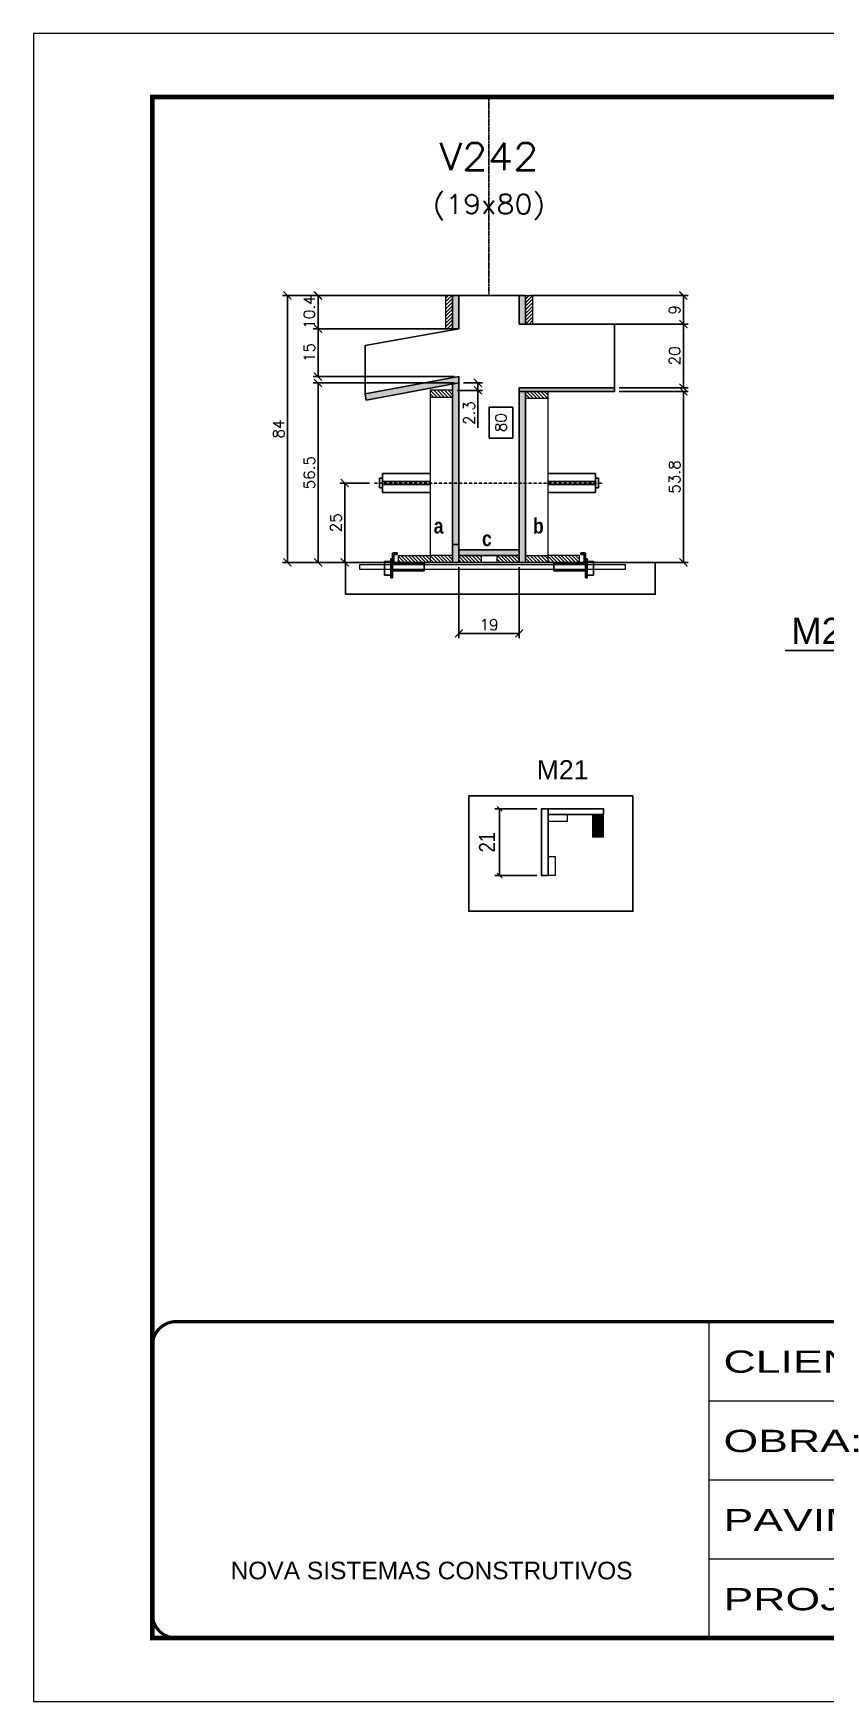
# Model space of a CAD drawing. Extents: x 137137 to 143418, y 10464 to 34486.
# Drawn here: x 137137 to 137636, y 27693 to 28743 of the extents above; entities that cross this region are included whole.
import ezdxf
from ezdxf.enums import TextEntityAlignment as Align

# ---------------------------------------------------------------- set-up
doc = ezdxf.new("R2010")
doc.units = 0
for name, pattern in [('CONTINUO', [0]), ('DASHED', [0.75, 0.5, -0.25]), ('HIDDEN', [0.375, 0.25, -0.125])]:
    doc.linetypes.add(name, pattern=pattern)
for name, color, linetype in [('5', 5, 'Continuous'), ('barrote', 251, 'Continuous'), ('COTA', 241, 'Continuous'), ('Cota Seção (2x)', 4, 'Continuous'), ('detalhes', 4, 'Continuous'), ('NOMENCLATURA', 7, 'Continuous'), ('Painéis', 200, 'Continuous'), ('presilha', 1, 'Continuous'), ('TENSOR', 3, 'Continuous'), ('Texto de Titulo', 7, 'Continuous'), ('Texto Qtd Sarr', 242, 'Continuous')]:
    doc.layers.add(name, color=color, linetype=linetype)
for name, color, linetype, lineweight in [('CONCRETO', 251, 'Continuous', 25), ('Folhas', 255, 'Continuous', 9), ('Hachura', 251, 'Continuous', 9), ('Madeira', 126, 'Continuous', 18), ('Sarr 2.2x7', 40, 'Continuous', 9), ('SARRAFO DE PRESSAO', 251, 'DASHED', 9), ('SCO-___-LAJ', 2, 'Continuous', 0), ('Texto Seção', 7, 'Continuous', 15)]:
    doc.layers.add(name, color=color, linetype=linetype, lineweight=lineweight)
doc.styles.add('ARIAL', font='arial.ttf')
doc.styles.add('COTA TECNICA', font='techl___.ttf', dxfattribs={"height": 10})
doc.styles.add('Romans', font='romans.shx')
doc.styles.get("Standard").update_dxf_attribs({"font": 'arial.ttf'})
doc.styles.add('TECNICA', font='techb___.ttf', dxfattribs={"height": 10})
doc.styles.add('Tecnologia', font='')
doc.styles.get('Tecnologia').set_extended_font_data('Forgotten Futurist')
doc.dimstyles.new('Cota Seção (2x)', dxfattribs={"dimtxt": 7, "dimasz": 5, "dimexe": 3, "dimexo": 3, "dimgap": 2, "dimtad": 3, "dimdec": 1, "dimlfac": 0.5, "dimzin": 12, "dimdsep": 46, "dimtxsty": 'Romans', "dimblk": 'ARCHTICK', "dimcen": 0, "dimclrd": 4, "dimclre": 4, "dimclrt": 1, "dimadec": 1, "dimazin": 3, "dimtfac": 1, "dimtdec": 1, "dimtmove": 0, "dimatfit": 3, "dimldrblk": 'OBLIQUE', "dimfxl": 1, "dimtolj": 1, "dimtzin": 12, "dimarcsym": 0})
doc.dimstyles.new('Cota Seção interna', dxfattribs={"dimtxt": 7, "dimasz": 6, "dimexe": 0.18, "dimexo": 2, "dimgap": -4, "dimtad": 3, "dimdec": 1, "dimlfac": 0.5, "dimzin": 12, "dimdsep": 46, "dimtxsty": 'Romans', "dimblk": 'ARCHTICK', "dimcen": 0.09, "dimse1": 1, "dimse2": 1, "dimsd1": 1, "dimsd2": 1, "dimclrd": 180, "dimclre": 5, "dimclrt": 1, "dimadec": 0, "dimazin": 3, "dimtfac": 1, "dimtdec": 1, "dimtofl": 0, "dimtmove": 0, "dimatfit": 3, "dimldrblk": 'ARCHTICK', "dimfxl": 1, "dimtolj": 1, "dimtzin": 0, "dimarcsym": 0})
doc.dimstyles.new('PAINEL', dxfattribs={"dimtxt": 10, "dimasz": 3, "dimexe": 3, "dimexo": 3, "dimgap": 3, "dimtad": 1, "dimdec": 1, "dimzin": 12, "dimdsep": 46, "dimtxsty": 'COTA TECNICA', "dimblk1": 'OBLIQUE', "dimblk2": 'OBLIQUE', "dimsah": 1, "dimcen": 0.9, "dimclrd": 4, "dimclre": 4, "dimclrt": 240, "dimadec": 1, "dimazin": 3, "dimtfac": 1, "dimtdec": 1, "dimtmove": 0, "dimatfit": 3, "dimfxl": 1, "dimtolj": 1, "dimtzin": 12, "dimarcsym": 0})
pattern_1 = [(315, (160361.9107, 20180.2569), (1.12253202, 1.12253202), [])]
pattern_2 = [(315, (160361.9107, 20106.6569), (1.12253202, 1.12253202), [])]

# ---------------------------------------------------------------- blocks, each defined once
blk = doc.blocks.new('9999999999')
at = {"color": 30, "linetype": 'CONTINUO'}
for p, q in [((98564.6, 34230.2), (98564.6, 34429.4)), ((98564.6, 34379.6), (99584, 34379.6)), ((98564.6, 34329.8), (99488, 34329.8)), ((98564.6, 34280), (99488, 34280))]:
    blk.add_line(p, q, dxfattribs=at)
at = {"color": 30, "linetype": 'CONTINUO', "const_width": 2}
blk.add_lwpolyline([(99584, 34230.2), (99584, 34414.4, 0.414214), (99569, 34429.4), (98229, 34429.4, 0.414214), (98214, 34414.4), (98214, 34245.2, 0.414214), (98229, 34230.2), (99584, 34230.2)], format="xyb", dxfattribs=at)
at = {"layer": 'Folhas'}
blk.add_lwpolyline([(98139, 34190.2), (99624, 34190.2), (99624, 35240.2), (98139, 35240.2)], close=True, dxfattribs=at)
at = {"layer": 'Folhas', "color": 30, "const_width": 3}
blk.add_lwpolyline([(98214, 34230.2), (99584, 34230.2), (99584, 35200.2), (98214, 35200.2)], close=True, dxfattribs=at)
at = {"color": 7, "linetype": 'Continuous', "ltscale": 5, "style": 'ARIAL'}
blk.add_text('NOVA SISTEMAS CONSTRUTIVOS', height=11.059, dxfattribs=at).set_placement((98263.2, 34267.2))
at = {"layer": 'Folhas', "color": 7, "style": 'Tecnologia', "width": 1.5}
for s, p in [('CLIENTE:', (98573.7, 34397.2)), ('OBRA:', (98573.7, 34347.3)), ('PAVIMENTO:', (98573.7, 34297.5)), ('PROJETO:', (98573.7, 34247.7))]:
    blk.add_text(s, height=14, dxfattribs=at).set_placement(p)
blk = doc.blocks.new('titulo1')
at = {"layer": 'Defpoints', "color": 252, "linetype": 'HIDDEN', "ltscale": 2}
blk.add_line((0, 0), (0, 125), dxfattribs=at)
at = {"layer": 'Defpoints', "style": 'Romans', "oblique": 15}
blk.add_attdef('FOLHA', text='', height=10, dxfattribs=at).set_placement((0, 15.6), align=Align.MIDDLE_CENTER)
at = {"layer": 'Texto Qtd Sarr', "color": 3, "style": 'Romans', "oblique": 15}
for tag, height, p in [('TITULO', 17, (0, 71.4)), ('SEÇÃO', 12, (0, 41.5))]:
    blk.add_attdef(tag, text='', height=height, dxfattribs=at).set_placement(p, align=Align.MIDDLE_CENTER)
blk = doc.blocks.new('_ArchTick')
at = {"color": 0, "linetype": 'ByBlock', "const_width": 0.15}
blk.add_lwpolyline([(-0.5, -0.5), (0.5, 0.5)], dxfattribs=at)
blk = doc.blocks.new('*D5847')
at = {"layer": 'COTA', "color": 4, "lineweight": -2, "transparency": 16777216}
for p, q in [((137506.3, 28559.9), (137549.7, 28559.9)), ((137546.7, 28559.9), (137546.7, 28519.9)), ((137506.3, 28519.9), (137549.7, 28519.9))]:
    blk.add_line(p, q, dxfattribs=at)
at = {"layer": 'Defpoints', "color": 0, "transparency": 16777216}
for p in [(137503.3, 28559.9), (137503.3, 28519.9), (137546.7, 28519.9)]:
    blk.add_point(p, dxfattribs=at)
at = {"layer": 'COTA', "color": 4, "lineweight": -2, "transparency": 16777216, "xscale": 5, "yscale": 5, "zscale": 5}
for p, rotation in [((137546.7, 28559.9), 90), ((137546.7, 28519.9), 270)]:
    blk.add_blockref('_ArchTick', p, dxfattribs=dict(at, rotation=rotation))
at = {"layer": 'COTA', "color": 1, "transparency": 16777216, "insert": (137541.2, 28539.9), "char_height": 7, "attachment_point": 5, "rotation": 90, "style": 'Romans'}
blk.add_mtext('\\A1;20', dxfattribs=at)
blk = doc.blocks.new('_Oblique')
at = {"color": 0, "linetype": 'ByBlock', "lineweight": -2}
blk.add_line((-0.5, -0.5), (0.5, 0.5), dxfattribs=at)
blk = doc.blocks.new('*D5848')
at = {"layer": 'COTA', "color": 4, "lineweight": -2, "transparency": 16777216}
for p, q in [((137346.7, 28577.9), (137294.3, 28577.9)), ((137297.3, 28409.9), (137297.3, 28577.9)), ((137368.7, 28409.9), (137294.3, 28409.9))]:
    blk.add_line(p, q, dxfattribs=at)
at = {"layer": 'Defpoints', "color": 0, "transparency": 16777216}
for p in [(137297.3, 28577.9), (137349.7, 28577.9), (137371.7, 28409.9)]:
    blk.add_point(p, dxfattribs=at)
at = {"layer": 'COTA', "color": 4, "lineweight": -2, "transparency": 16777216, "xscale": 5, "yscale": 5, "zscale": 5}
for p, rotation in [((137297.3, 28577.9), 90), ((137297.3, 28409.9), 270)]:
    blk.add_blockref('_ArchTick', p, dxfattribs=dict(at, rotation=rotation))
at = {"layer": 'COTA', "color": 1, "transparency": 16777216, "insert": (137291.8, 28493.9), "char_height": 7, "attachment_point": 5, "rotation": 90, "style": 'Romans'}
blk.add_mtext('\\A1;84', dxfattribs=at)
blk = doc.blocks.new('*D5849')
at = {"layer": 'COTA', "color": 4, "lineweight": -2, "transparency": 16777216}
for p, q in [((137506.3, 28517.5), (137549.7, 28517.5)), ((137546.7, 28409.9), (137546.7, 28517.5)), ((137479.9, 28409.9), (137549.7, 28409.9))]:
    blk.add_line(p, q, dxfattribs=at)
at = {"layer": 'Defpoints', "color": 0, "transparency": 16777216}
for p in [(137503.3, 28517.5), (137546.7, 28517.5), (137476.9, 28409.9)]:
    blk.add_point(p, dxfattribs=at)
at = {"layer": 'COTA', "color": 4, "lineweight": -2, "transparency": 16777216, "xscale": 5, "yscale": 5, "zscale": 5}
for p, rotation in [((137546.7, 28517.5), 90), ((137546.7, 28409.9), 270)]:
    blk.add_blockref('_ArchTick', p, dxfattribs=dict(at, rotation=rotation))
at = {"layer": 'COTA', "color": 1, "transparency": 16777216, "insert": (137541.2, 28463.7), "char_height": 7, "attachment_point": 5, "rotation": 90, "style": 'Romans'}
blk.add_mtext('\\A1;53.8', dxfattribs=at)
blk = doc.blocks.new('*D5850')
at = {"layer": 'Cota Seção (2x)', "color": 180, "lineweight": -2, "transparency": 16777216}
for p, q in [((137439.3, 28507.6), (137424.3, 28507.6)), ((137424.3, 28507.6), (137424.3, 28488.2)), ((137439.3, 28488.2), (137439.3, 28507.6)), ((137424.3, 28488.2), (137439.3, 28488.2))]:
    blk.add_line(p, q, dxfattribs=at)
at = {"layer": 'Defpoints', "color": 0, "transparency": 16777216}
for p in [(137443.3, 28577.9), (137443.3, 28577.9), (137443.3, 28417.9)]:
    blk.add_point(p, dxfattribs=at)
at = {"layer": 'Cota Seção (2x)', "color": 1, "transparency": 16777216, "insert": (137431.8, 28497.9), "char_height": 7, "attachment_point": 5, "rotation": 90, "style": 'Romans'}
blk.add_mtext('\\A1;80', dxfattribs=at)
blk = doc.blocks.new('*D5851')
at = {"layer": 'COTA', "color": 4, "lineweight": -2, "transparency": 16777216}
for p, q in [((137402.3, 28557), (137313.6, 28557)), ((137316.6, 28557), (137316.6, 28526.9)), ((137402.3, 28526.9), (137313.6, 28526.9))]:
    blk.add_line(p, q, dxfattribs=at)
at = {"layer": 'Defpoints', "color": 0, "transparency": 16777216}
for p in [(137405.3, 28557), (137316.6, 28526.9), (137405.3, 28526.9)]:
    blk.add_point(p, dxfattribs=at)
at = {"layer": 'COTA', "color": 4, "lineweight": -2, "transparency": 16777216, "xscale": 5, "yscale": 5, "zscale": 5}
for p, rotation in [((137316.6, 28557), 90), ((137316.6, 28526.9), 270)]:
    blk.add_blockref('_ArchTick', p, dxfattribs=dict(at, rotation=rotation))
at = {"layer": 'COTA', "color": 1, "transparency": 16777216, "insert": (137311.1, 28542), "char_height": 7, "attachment_point": 5, "rotation": 90, "style": 'Romans'}
blk.add_mtext('\\A1;15', dxfattribs=at)
blk = doc.blocks.new('*D5852')
at = {"layer": 'COTA', "color": 4, "lineweight": -2, "transparency": 16777216}
for p, q in [((137402.3, 28522.9), (137313.6, 28522.9)), ((137316.6, 28522.9), (137316.6, 28409.9)), ((137368.7, 28409.9), (137313.6, 28409.9))]:
    blk.add_line(p, q, dxfattribs=at)
at = {"layer": 'Defpoints', "color": 0, "transparency": 16777216}
for p in [(137405.3, 28522.9), (137316.6, 28409.9), (137371.7, 28409.9)]:
    blk.add_point(p, dxfattribs=at)
at = {"layer": 'COTA', "color": 4, "lineweight": -2, "transparency": 16777216, "xscale": 5, "yscale": 5, "zscale": 5}
for p, rotation in [((137316.6, 28522.9), 90), ((137316.6, 28409.9), 270)]:
    blk.add_blockref('_ArchTick', p, dxfattribs=dict(at, rotation=rotation))
at = {"layer": 'COTA', "color": 1, "transparency": 16777216, "insert": (137311.1, 28466.4), "char_height": 7, "attachment_point": 5, "rotation": 90, "style": 'Romans'}
blk.add_mtext('\\A1;56.5', dxfattribs=at)
blk = doc.blocks.new('PRESILHA METÁLICA 1')
at = {"layer": 'presilha'}
for p, q in [((7.5, 10.6), (7.5, 19.9)), ((12, 21), (8.6, 21)), ((9, 11.6), (9, 18.9)), ((12, 19.5), (9.6, 19.5)), ((12, 21), (12, 19.5)), ((0, 13), (6, 13)), ((0, 13), (0, 0)), ((6, 0), (0, 0)), ((6, 15.5), (7.5, 15.5)), ((6, -2.5), (6, 15.5)), ((6, 13), (6, 0)), ((7.5, 15.5), (7.5, -2.5)), ((37.5, 4.1), (7.5, 4.1)), ((37.5, 11), (9.6, 11)), ((37.5, 11), (37.5, 4.1)), ((7.5, -2.5), (6, -2.5))]:
    blk.add_line(p, q, dxfattribs=at)
for centre, radius, start, end in [((8.6, 19.9), 1.14, 90, 180), ((9.6, 18.9), 0.57, 90, 180), ((9.6, 11.6), 0.57, 180, 270)]:
    blk.add_arc(centre, radius, start, end, dxfattribs=at)
blk = doc.blocks.new('*D5853')
at = {"layer": 'COTA', "color": 4, "lineweight": -2, "transparency": 16777216}
for p, q in [((137405.3, 28406.9), (137405.3, 28362.2)), ((137443.3, 28406.9), (137443.3, 28362.2)), ((137405.3, 28365.2), (137443.3, 28365.2))]:
    blk.add_line(p, q, dxfattribs=at)
at = {"layer": 'Defpoints', "color": 0, "transparency": 16777216}
for p in [(137405.3, 28409.9), (137443.3, 28409.9), (137443.3, 28365.2)]:
    blk.add_point(p, dxfattribs=at)
at = {"layer": 'COTA', "color": 4, "lineweight": -2, "transparency": 16777216, "xscale": 5, "yscale": 5, "zscale": 5, "rotation": 180}
blk.add_blockref('_ArchTick', (137405.3, 28365.2), dxfattribs=at)
at = {"layer": 'COTA', "color": 4, "lineweight": -2, "transparency": 16777216, "xscale": 5, "yscale": 5, "zscale": 5}
blk.add_blockref('_ArchTick', (137443.3, 28365.2), dxfattribs=at)
at = {"layer": 'COTA', "color": 1, "transparency": 16777216, "insert": (137424.3, 28370.7), "char_height": 7, "attachment_point": 5, "style": 'Romans'}
blk.add_mtext('\\A1;19', dxfattribs=at)
blk = doc.blocks.new('*D5854')
at = {"layer": 'COTA', "color": 4, "lineweight": -2, "transparency": 16777216}
for p, q in [((137349, 28459.9), (137330.4, 28459.9)), ((137333.4, 28459.9), (137333.4, 28409.9)), ((137349, 28409.9), (137330.4, 28409.9))]:
    blk.add_line(p, q, dxfattribs=at)
at = {"layer": 'Defpoints', "color": 0, "transparency": 16777216}
for p in [(137352, 28459.9), (137333.4, 28409.9), (137352, 28409.9)]:
    blk.add_point(p, dxfattribs=at)
at = {"layer": 'COTA', "color": 4, "lineweight": -2, "transparency": 16777216, "xscale": 5, "yscale": 5, "zscale": 5}
for p, rotation in [((137333.4, 28459.9), 90), ((137333.4, 28409.9), 270)]:
    blk.add_blockref('_ArchTick', p, dxfattribs=dict(at, rotation=rotation))
at = {"layer": 'COTA', "color": 1, "transparency": 16777216, "insert": (137327.9, 28434.9), "char_height": 7, "attachment_point": 5, "rotation": 90, "style": 'Romans'}
blk.add_mtext('\\A1;25', dxfattribs=at)
blk = doc.blocks.new('*D6139')
at = {"layer": 'COTA', "color": 4, "lineweight": -2, "transparency": 16777216}
for p, q in [((137450.3, 28577.9), (137549.7, 28577.9)), ((137546.7, 28577.9), (137546.7, 28559.9)), ((137450.3, 28559.9), (137549.7, 28559.9))]:
    blk.add_line(p, q, dxfattribs=at)
at = {"layer": 'Defpoints', "color": 0, "transparency": 16777216}
for p in [(137447.3, 28577.9), (137447.3, 28559.9), (137546.7, 28559.9)]:
    blk.add_point(p, dxfattribs=at)
at = {"layer": 'COTA', "color": 4, "lineweight": -2, "transparency": 16777216, "xscale": 5, "yscale": 5, "zscale": 5}
for p, rotation in [((137546.7, 28577.9), 90), ((137546.7, 28559.9), 270)]:
    blk.add_blockref('_ArchTick', p, dxfattribs=dict(at, rotation=rotation))
at = {"layer": 'COTA', "color": 1, "transparency": 16777216, "insert": (137541.2, 28568.9), "char_height": 7, "attachment_point": 5, "rotation": 90, "style": 'Romans'}
blk.add_mtext('\\A1;9', dxfattribs=at)
blk = doc.blocks.new('*D6199')
at = {"layer": 'COTA', "color": 4, "lineweight": -2, "transparency": 16777216}
for p, q in [((137404.3, 28518.2), (137420.3, 28518.2)), ((137408.3, 28522.9), (137420.3, 28522.9)), ((137417.3, 28522.9), (137417.3, 28518.2)), ((137417.3, 28518.2), (137417.3, 28494.6))]:
    blk.add_line(p, q, dxfattribs=at)
at = {"layer": 'Defpoints', "color": 0, "transparency": 16777216}
for p in [(137401.3, 28518.2), (137405.3, 28522.9), (137417.3, 28518.2)]:
    blk.add_point(p, dxfattribs=at)
at = {"layer": 'COTA', "color": 4, "lineweight": -2, "transparency": 16777216, "xscale": 5, "yscale": 5, "zscale": 5}
for p, rotation in [((137417.3, 28522.9), 90), ((137417.3, 28518.2), 270)]:
    blk.add_blockref('_ArchTick', p, dxfattribs=dict(at, rotation=rotation))
at = {"layer": 'COTA', "color": 1, "transparency": 16777216, "insert": (137411.8, 28503.9), "char_height": 7, "attachment_point": 5, "rotation": 90, "style": 'Romans'}
blk.add_mtext('\\A1;2.3', dxfattribs=at)
blk = doc.blocks.new('*D6200')
at = {"layer": 'COTA', "color": 4, "lineweight": -2, "transparency": 16777216}
for p, q in [((137398.3, 28577.9), (137313.6, 28577.9)), ((137316.6, 28577.9), (137316.6, 28557)), ((137398.3, 28557), (137313.6, 28557))]:
    blk.add_line(p, q, dxfattribs=at)
at = {"layer": 'Defpoints', "color": 0, "transparency": 16777216}
for p in [(137401.3, 28577.9), (137316.6, 28557), (137401.3, 28557)]:
    blk.add_point(p, dxfattribs=at)
at = {"layer": 'COTA', "color": 4, "lineweight": -2, "transparency": 16777216, "xscale": 5, "yscale": 5, "zscale": 5}
for p, rotation in [((137316.6, 28577.9), 90), ((137316.6, 28557), 270)]:
    blk.add_blockref('_ArchTick', p, dxfattribs=dict(at, rotation=rotation))
at = {"layer": 'COTA', "color": 1, "transparency": 16777216, "insert": (137311.1, 28567.5), "char_height": 7, "attachment_point": 5, "rotation": 90, "style": 'Romans'}
blk.add_mtext('\\A1;10.4', dxfattribs=at)
blk = doc.blocks.new('*D6213')
at = {"layer": 'Defpoints', "color": 0, "linetype": 'ByBlock', "transparency": 16777216}
for p in [(137457.5, 28254.8), (137431, 28212.8), (137457.5, 28212.8)]:
    blk.add_point(p, dxfattribs=at)
at = {"layer": 'Sarr 2.2x7', "color": 4, "linetype": 'ByBlock', "lineweight": -2, "transparency": 16777216}
for p, q in [((137454.5, 28254.8), (137428, 28254.8)), ((137431, 28254.8), (137431, 28212.8)), ((137454.5, 28212.8), (137428, 28212.8))]:
    blk.add_line(p, q, dxfattribs=at)
at = {"layer": 'Sarr 2.2x7', "color": 4, "linetype": 'ByBlock', "lineweight": -2, "transparency": 16777216, "xscale": 3, "yscale": 3, "zscale": 3}
for p, rotation in [((137431, 28254.8), 90), ((137431, 28212.8), 270)]:
    blk.add_blockref('_Oblique', p, dxfattribs=dict(at, rotation=rotation))
at = {"layer": 'Sarr 2.2x7', "color": 240, "linetype": 'ByBlock', "transparency": 16777216, "insert": (137423, 28233.8), "char_height": 10, "attachment_point": 5, "rotation": 90, "style": 'COTA TECNICA'}
blk.add_mtext('\\A1;21', dxfattribs=at)

msp = doc.modelspace()

# ---------------------------------------------------------------- hatches: boundary and pattern name
at = {"layer": 'Hachura'}
h = msp.add_hatch(dxfattribs=at)
h.set_pattern_fill('ANSI31', color=256, scale=0.5, angle=180, style=0)
h.set_pattern_definition([(225, (129106.0468, 5656.3938), (1.12253202, -1.12253202), [])])
h.paths.add_polyline_path([(137401.29, 28577.9), (137396.89, 28577.9), (137396.89, 28557.01), (137401.29, 28557.01)])
h = msp.add_hatch(color=256, dxfattribs=at)
h.dxf.hatch_style = 1
h.paths.add_polyline_path([(137401.29, 28577.9), (137405.29, 28577.9), (137405.29, 28557.01), (137401.29, 28557.01)])
h = msp.add_hatch(color=256, dxfattribs=at)
h.dxf.hatch_style = 1
h.paths.add_polyline_path([(137447.29, 28577.9), (137443.29, 28577.9), (137443.29, 28559.9), (137447.29, 28559.9)])
h = msp.add_hatch(dxfattribs=at)
h.set_pattern_fill('ANSI31', color=256, scale=0.5, angle=180, style=0)
h.set_pattern_definition([(225, (129144.0468, 5659.2804), (1.12253202, -1.12253202), [])])
h.paths.add_polyline_path([(137447.29, 28577.9), (137451.69, 28577.9), (137451.69, 28559.9), (137447.29, 28559.9)])
h = msp.add_hatch(color=256, dxfattribs=at)
h.dxf.hatch_style = 1
h.paths.add_polyline_path([(137405.29, 28522.93), (137405.29, 28526.92), (137346.28, 28516.06), (137347, 28512.13)])
h = msp.add_hatch(dxfattribs=at)
h.set_pattern_fill('ANSI31', color=256, scale=0.5, angle=270, style=0)
h.set_pattern_definition([(315, (160361.9107, 20210.6116), (1.12253202, 1.12253202), [])])
h.paths.add_polyline_path([(137401.29, 28513.86), (137401.29, 28518.26), (137387.29, 28518.26), (137387.29, 28513.86)])
h = msp.add_hatch(color=256, dxfattribs=at)
h.dxf.hatch_style = 1
h.paths.add_polyline_path([(137401.29, 28522.19), (137405.29, 28522.93), (137405.29, 28409.9), (137401.29, 28409.9)])
h = msp.add_hatch(color=256, dxfattribs=at)
h.dxf.hatch_style = 1
h.paths.add_polyline_path([(137401.29, 28522.19), (137405.29, 28522.93), (137405.29, 28421.23), (137401.29, 28421.23)])
h = msp.add_hatch(color=256, dxfattribs=at)
h.dxf.hatch_style = 1
h.paths.add_polyline_path([(137503.29, 28517.5), (137503.29, 28519.9), (137443.29, 28519.9), (137443.29, 28517.5)])
h = msp.add_hatch(color=256, dxfattribs=at)
h.dxf.hatch_style = 1
h.paths.add_polyline_path([(137447.29, 28517.5), (137443.29, 28517.5), (137443.29, 28409.9), (137447.29, 28409.9)])
h = msp.add_hatch(dxfattribs=at)
h.set_pattern_fill('ANSI31', color=256, scale=0.5, angle=270, style=0)
h.set_pattern_definition([(315, (160361.9107, 20209.8569), (1.12253202, 1.12253202), [])])
h.paths.add_polyline_path([(137447.29, 28513.1), (137447.29, 28517.5), (137461.29, 28517.5), (137461.29, 28513.1)])
h = msp.add_hatch(dxfattribs=at)
h.set_pattern_fill('ANSI31', color=256, scale=0.5, angle=270, style=0)
h.set_pattern_definition(pattern_1)
h.paths.add_polyline_path([(137367.29, 28409.9), (137367.29, 28414.3), (137387.29, 28414.3), (137387.29, 28409.9)])
h = msp.add_hatch(dxfattribs=at)
h.set_pattern_fill('ANSI31', color=256, scale=0.5, angle=270, style=0)
h.set_pattern_definition(pattern_2)
h.paths.add_polyline_path([(137401.29, 28409.9), (137401.29, 28414.3), (137387.29, 28414.3), (137387.29, 28409.9)])
h = msp.add_hatch(color=256, dxfattribs=at)
h.dxf.hatch_style = 1
h.paths.add_polyline_path([(137443.29, 28414.3), (137443.29, 28417.9), (137405.29, 28417.9), (137405.29, 28414.3)])
h = msp.add_hatch(dxfattribs=at)
h.set_pattern_fill('ANSI31', color=256, scale=0.5, angle=270, style=0)
h.set_pattern_definition(pattern_1)
h.paths.add_polyline_path([(137405.29, 28409.9), (137405.29, 28414.3), (137419.29, 28414.3), (137419.29, 28409.9)])
h = msp.add_hatch(dxfattribs=at)
h.set_pattern_fill('ANSI31', color=256, scale=0.5, angle=270, style=0)
h.set_pattern_definition(pattern_1)
h.paths.add_polyline_path([(137443.29, 28409.9), (137443.29, 28414.3), (137429.29, 28414.3), (137429.29, 28409.9)])
h = msp.add_hatch(dxfattribs=at)
h.set_pattern_fill('ANSI31', color=256, scale=0.5, angle=270, style=0)
h.set_pattern_definition(pattern_2)
h.paths.add_polyline_path([(137447.29, 28409.9), (137447.29, 28414.3), (137461.29, 28414.3), (137461.29, 28409.9)])
h = msp.add_hatch(dxfattribs=at)
h.set_pattern_fill('ANSI31', color=256, scale=0.5, angle=270, style=0)
h.set_pattern_definition(pattern_1)
h.paths.add_polyline_path([(137481.29, 28409.9), (137481.29, 28414.3), (137461.29, 28414.3), (137461.29, 28409.9)])
at = {"layer": 'Madeira'}
h = msp.add_hatch(dxfattribs=at)
h.set_pattern_fill('ANSI31', color=256, scale=0.2, angle=270, style=0)
h.set_pattern_definition([(315, (154062.4389, 14903.1095), (0.449012806, 0.449012806), [])])
h.paths.add_polyline_path([(137496.42, 28251.24), (137489.42, 28251.24), (137489.42, 28237.24), (137496.42, 28237.24)])

# ---------------------------------------------------------------- linework, layer by layer
at = {"ltscale": 3}
for p, q in [((137357.29, 28465.87), (137357.29, 28453.87)), ((137357.29, 28465.87), (137387.29, 28465.87)), ((137491.29, 28465.87), (137461.29, 28465.87)), ((137491.29, 28465.87), (137491.29, 28453.87)), ((137355.29, 28462.87), (137355.29, 28456.87)), ((137355.29, 28462.87), (137357.29, 28462.87)), ((137357.29, 28456.87), (137355.29, 28456.87)), ((137387.29, 28460.87), (137357.29, 28460.87)), ((137387.29, 28458.87), (137357.29, 28458.87)), ((137461.29, 28460.87), (137491.29, 28460.87)), ((137461.29, 28458.87), (137491.29, 28458.87)), ((137491.29, 28462.87), (137493.29, 28462.87)), ((137491.29, 28456.87), (137493.29, 28456.87)), ((137493.29, 28462.87), (137493.29, 28456.87)), ((137357.29, 28453.87), (137387.29, 28453.87)), ((137491.29, 28453.87), (137461.29, 28453.87))]:
    msp.add_line(p, q, dxfattribs=at)
at = {"linetype": 'ByBlock'}
msp.add_lwpolyline([(137411.51, 28263), (137514.95, 28263), (137514.95, 28190.38), (137411.51, 28190.38)], close=True, dxfattribs=at)
at = {"layer": 'barrote'}
msp.add_lwpolyline([(137333.84, 28389.9), (137529.02, 28389.9), (137529.02, 28409.9), (137333.84, 28409.9)], close=True, dxfattribs=at)
at = {"layer": 'CONCRETO'}
msp.add_lwpolyline([(137443.29, 28519.9), (137443.29, 28417.9), (137405.29, 28417.9), (137405.29, 28526.92), (137346.28, 28516.06), (137346.28, 28546.36), (137405.29, 28557.01), (137405.29, 28577.9), (137443.29, 28577.9), (137443.29, 28559.9), (137503.29, 28559.9), (137503.29, 28519.9)], close=True, dxfattribs=at)
at = {"layer": 'Madeira'}
for points in [[(137401.29, 28577.9), (137396.89, 28577.9), (137396.89, 28557.01), (137401.29, 28557.01)], [(137447.29, 28577.9), (137451.69, 28577.9), (137451.69, 28559.9), (137447.29, 28559.9)], [(137401.29, 28513.86), (137401.29, 28518.26), (137387.29, 28518.26), (137387.29, 28513.86)], [(137401.29, 28518.25), (137387.29, 28518.25), (137387.29, 28409.9), (137401.29, 28409.9)], [(137447.29, 28513.1), (137447.29, 28517.5), (137461.29, 28517.5), (137461.29, 28513.1)], [(137447.29, 28517.5), (137461.29, 28517.5), (137461.29, 28409.9), (137447.29, 28409.9)], [(137367.29, 28409.9), (137367.29, 28414.3), (137387.29, 28414.3), (137387.29, 28409.9)], [(137401.29, 28409.9), (137401.29, 28414.3), (137387.29, 28414.3), (137387.29, 28409.9)], [(137405.29, 28409.9), (137405.29, 28414.3), (137419.29, 28414.3), (137419.29, 28409.9)], [(137443.29, 28409.9), (137443.29, 28414.3), (137429.29, 28414.3), (137429.29, 28409.9)], [(137447.29, 28409.9), (137447.29, 28414.3), (137461.29, 28414.3), (137461.29, 28409.9)], [(137481.29, 28409.9), (137481.29, 28414.3), (137461.29, 28414.3), (137461.29, 28409.9)], [(137496.42, 28251.24), (137489.42, 28251.24), (137489.42, 28237.24), (137496.42, 28237.24)]]:
    msp.add_lwpolyline(points, close=True, dxfattribs=at)
at = {"layer": 'NOMENCLATURA', "linetype": 'Continuous'}
msp.add_line((137610.84, 28354.41), (137672.33, 28354.41), dxfattribs=at)
at = {"layer": 'Painéis'}
for points in [[(137401.29, 28577.9), (137405.29, 28577.9), (137405.29, 28557.01), (137401.29, 28557.01)], [(137447.29, 28577.9), (137443.29, 28577.9), (137443.29, 28559.9), (137447.29, 28559.9)], [(137405.29, 28522.93), (137405.29, 28526.92), (137346.28, 28516.06), (137347, 28512.13)], [(137401.29, 28522.19), (137405.29, 28522.93), (137405.29, 28409.9), (137401.29, 28409.9)], [(137401.29, 28522.19), (137405.29, 28522.93), (137405.29, 28421.23), (137401.29, 28421.23)], [(137503.29, 28517.5), (137503.29, 28519.9), (137443.29, 28519.9), (137443.29, 28517.5)], [(137447.29, 28517.5), (137443.29, 28517.5), (137443.29, 28409.9), (137447.29, 28409.9)], [(137443.29, 28414.3), (137443.29, 28417.9), (137405.29, 28417.9), (137405.29, 28414.3)], [(137461.46, 28212.84), (137457.46, 28212.84), (137457.46, 28254.84), (137461.46, 28254.84)]]:
    msp.add_lwpolyline(points, close=True, dxfattribs=at)
at = {"layer": 'Painéis', "linetype": 'ByBlock'}
msp.add_lwpolyline([(137461.46, 28254.84), (137496.4, 28254.84), (137496.4, 28251.24), (137461.46, 28251.24), (137461.46, 28254.84)], dxfattribs=at)
at = {"layer": 'Sarr 2.2x7', "linetype": 'ByBlock'}
for points in [[(137461.46, 28251.24), (137473.46, 28251.24), (137473.46, 28246.84), (137461.46, 28246.84), (137461.46, 28251.24)], [(137461.46, 28212.84), (137461.46, 28224.84), (137465.86, 28224.84), (137465.86, 28212.84), (137461.46, 28212.84)]]:
    msp.add_lwpolyline(points, dxfattribs=at)
at = {"layer": 'SCO-___-LAJ', "color": 1}
msp.add_lwpolyline([(137342.84, 28408.57), (137510.14, 28408.57), (137510.14, 28405.37), (137342.84, 28405.37)], close=True, dxfattribs=at)
at = {"layer": 'TENSOR', "linetype": 'HIDDEN', "ltscale": 0.5}
msp.add_line((137496.29, 28459.87), (137351.99, 28459.87), dxfattribs=at)

# ---------------------------------------------------------------- block references
at = {"layer": 'presilha', "yscale": 0.6666666666666666, "zscale": 0.6666666666666666}
for p, xscale in [((137358.42, 28401.93), 0.6666666666666666), ((137490.16, 28401.93), -0.6666666666666666)]:
    msp.add_blockref('PRESILHA METÁLICA 1', p, dxfattribs=dict(at, xscale=xscale))
at = {"layer": 'SARRAFO DE PRESSAO', "color": 6, "linetype": 'ByBlock'}
msp.add_blockref('9999999999', (38998.31, -6497.3), dxfattribs=at)
at = {"layer": 'Texto Seção'}
ref = msp.add_blockref('titulo1', (137424.21, 28577.9), dxfattribs=at)
ref.add_attrib('TITULO', 'V242', dxfattribs={"layer": 'Texto de Titulo', "color": 7, "height": 17, "style": 'Romans', "width": 1.1}).set_placement((137424.21, 28665.4), align=Align.MIDDLE_CENTER)
ref.add_attrib('SEÇÃO', '(19x80)', dxfattribs={"layer": 'Texto de Titulo', "color": 7, "height": 12, "style": 'Romans', "width": 1.1}).set_placement((137424.21, 28635.4), align=Align.MIDDLE_CENTER)

# ---------------------------------------------------------------- texts
at = {"layer": '5', "color": 7, "linetype": 'Continuous'}
msp.add_text('M21', height=12, rotation=359.99996, dxfattribs=at).set_placement((137454.35, 28273.44))
at = {"layer": 'detalhes', "style": 'TECNICA'}
for s, p in [('a', (137389.46, 28428.1)), ('b', (137452, 28428.09)), ('c', (137419.89, 28420.14))]:
    msp.add_text(s, height=9.6, dxfattribs=at).set_placement(p)
at = {"layer": 'NOMENCLATURA', "linetype": 'Continuous'}
msp.add_text('M21', height=16.5, dxfattribs=at).set_placement((137614.61, 28358.6))

# ---------------------------------------------------------------- dimensions: what is measured, and where the dimension line sits
at = {"layer": 'COTA'}
for base, p1, p2, picture, middle in [((137297.31, 28577.9), (137371.69, 28409.9), (137349.69, 28577.9), '*D5848', (137291.81, 28493.9)), ((137546.66, 28559.9), (137447.29, 28577.9), (137447.29, 28559.9), '*D6139', (137541.16, 28568.9)), ((137546.66, 28519.9), (137503.29, 28559.9), (137503.29, 28519.9), '*D5847', (137541.16, 28539.9)), ((137316.63, 28526.92), (137405.29, 28557.01), (137405.29, 28526.92), '*D5851', (137311.13, 28541.97)), ((137316.63, 28409.9), (137405.29, 28522.93), (137371.69, 28409.9), '*D5852', (137311.13, 28466.42)), ((137417.31, 28518.25), (137405.29, 28522.93), (137401.29, 28518.25), '*D6199', (137411.81, 28503.92)), ((137546.66, 28517.5), (137476.89, 28409.9), (137503.29, 28517.5), '*D5849', (137541.16, 28463.7)), ((137333.43, 28409.9), (137351.99, 28459.87), (137351.99, 28409.9), '*D5854', (137327.93, 28434.89))]:
    dim = msp.add_linear_dim(base=base, p1=p1, p2=p2, angle=90, dimstyle='Cota Seção (2x)', dxfattribs=at)
    dim.commit()
    dim.dimension.update_dxf_attribs({"geometry": picture, "text_midpoint": middle})
dim = msp.add_linear_dim(base=(137316.63, 28557.01), p1=(137401.29, 28577.9), p2=(137401.29, 28557.01), angle=90, dimstyle='Cota Seção (2x)', dxfattribs=at)
dim.commit()
dim.dimension.update_dxf_attribs({"geometry": '*D6200', "text_midpoint": (137316.63, 28567.46), "dimtype": 160})
dim = msp.add_linear_dim(base=(137443.29, 28365.17), p1=(137405.29, 28409.9), p2=(137443.29, 28409.9), dimstyle='Cota Seção (2x)', dxfattribs=at)
dim.commit()
dim.dimension.update_dxf_attribs({"geometry": '*D5853', "text_midpoint": (137424.29, 28370.67)})
at = {"layer": 'Cota Seção (2x)'}
dim = msp.add_linear_dim(base=(137443.29, 28577.9), p1=(137443.29, 28417.9), p2=(137443.29, 28577.9), angle=90, dimstyle='Cota Seção interna', dxfattribs=at)
dim.commit()
dim.dimension.update_dxf_attribs({"geometry": '*D5850', "text_midpoint": (137431.79, 28497.9)})
at = {"layer": 'Sarr 2.2x7', "linetype": 'ByBlock'}
dim = msp.add_linear_dim(base=(137431.02, 28212.84), p1=(137457.46, 28254.84), p2=(137457.46, 28212.84), angle=90, dimstyle='PAINEL', override={"dimlfac": 0.5}, dxfattribs=at)
dim.commit()
dim.dimension.update_dxf_attribs({"geometry": '*D6213', "text_midpoint": (137422.96, 28233.84)})

doc.saveas('drawing.dxf')
